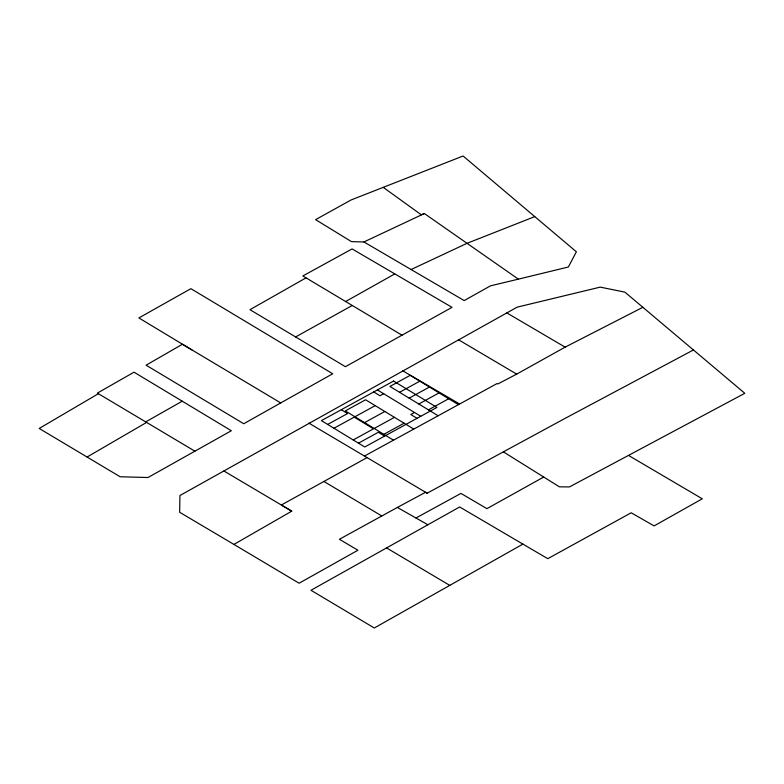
<?xml version="1.0" encoding="UTF-8"?>
<svg xmlns="http://www.w3.org/2000/svg" width="784" height="784" viewBox="0 0 784 784"><rect width="100%" height="100%" fill="white"/><g stroke="black" fill="none" stroke-linecap="round" stroke-linejoin="round"><path stroke-width="1.18" d="M223.891 470.968L291.756 511.168L233.926 544.419L179.654 512.275L179.938 495.517L517.156 307.152L600.221 287.13L624.877 292.128L744.8 393.303L569.449 486.933L559.384 486.825L503.377 451.858M98.382 393.715L39.2 428.456L120.128 476.76L147.98 477.525L231.329 430.73L134.025 372.175L97.373 393.107L194.951 451.212M87.063 457.033L146.598 422.419L145.706 421.89L182.221 401.202M306.025 277.869L249.969 309.68L345.411 366.696L452.015 307.348L352.104 248.92L302.84 275.948L402.006 335.199M522.879 544.106L459.659 506.964L310.974 590.274L374.301 627.994L522.879 544.106L547.791 558.669L631.179 512.785L654.101 525.907L702.288 498.8L628.69 455.514M280.731 402.917L243.736 423.742L146.098 365.187L182.437 344.245L280.731 402.917L332.72 373.772L190.904 288.669L138.876 317.932L191.864 349.889M345.558 301.556L394.724 273.949M364.452 456.053L497.115 383.523L497.83 383.964L516.685 374.125L565.127 347.145L642.909 307.279M295.607 336.944L352.173 305.525M543.724 477.044L486.913 508.649L460.943 493.41L415.951 517.999L397.37 507.444L339.394 539.274L357.925 550.231L299.106 583.218L233.926 544.419M367.069 457.601L281.329 505.014L291.756 511.168M327.683 424.428L347.547 413.55L341.265 409.728M383.68 393.735L379.995 395.763L373.713 391.951M333.955 428.25L354.241 417.127L373.488 428.838L353.212 439.951M354.927 416.755L375.213 405.632M399.546 392.294L419.832 381.181M364.56 422.605L384.836 411.492M409.17 398.154L429.456 387.031M374.184 428.456L394.46 417.343M418.803 404.005L439.079 392.892M358.484 443.166L378.349 432.278L384.621 436.1M414.491 412.472L410.796 414.501L417.068 418.313M383.807 434.316L404.093 423.203M428.427 409.856L448.703 398.742M397.37 507.444L425.594 492.264L427.153 493.195L565.215 418.313L693.536 349.899M363.933 241.952L424.36 213.532L518.381 279.153L568.361 267.001L576.377 251.791L463.089 156.006L351.026 199.998L315.609 219.647L351.467 241.629L363.933 241.952L464.187 300.576L490.48 285.846L518.381 279.153M411.081 269.539L466.999 243.334L534.766 216.619M424.36 213.532L421.263 214.767L383.229 187.356M415.951 517.999L427.848 524.751M402.78 370.822L459.522 403.946M506.817 312.894L565.127 347.145M458.552 339.786L516.685 374.125M308.847 423.115L427.153 493.195M386.551 547.908L449.869 585.432M323.91 481.464L381.739 515.931M458.336 404.603L410.199 375.33L389.922 386.443L438.05 415.716M377.408 389.922L420.763 416.284M413.717 429.054L365.589 399.781L345.303 410.894L393.441 440.167M393.578 381.063L321.411 420.616L364.756 446.978L436.933 407.425L393.578 381.063"/></g></svg>
